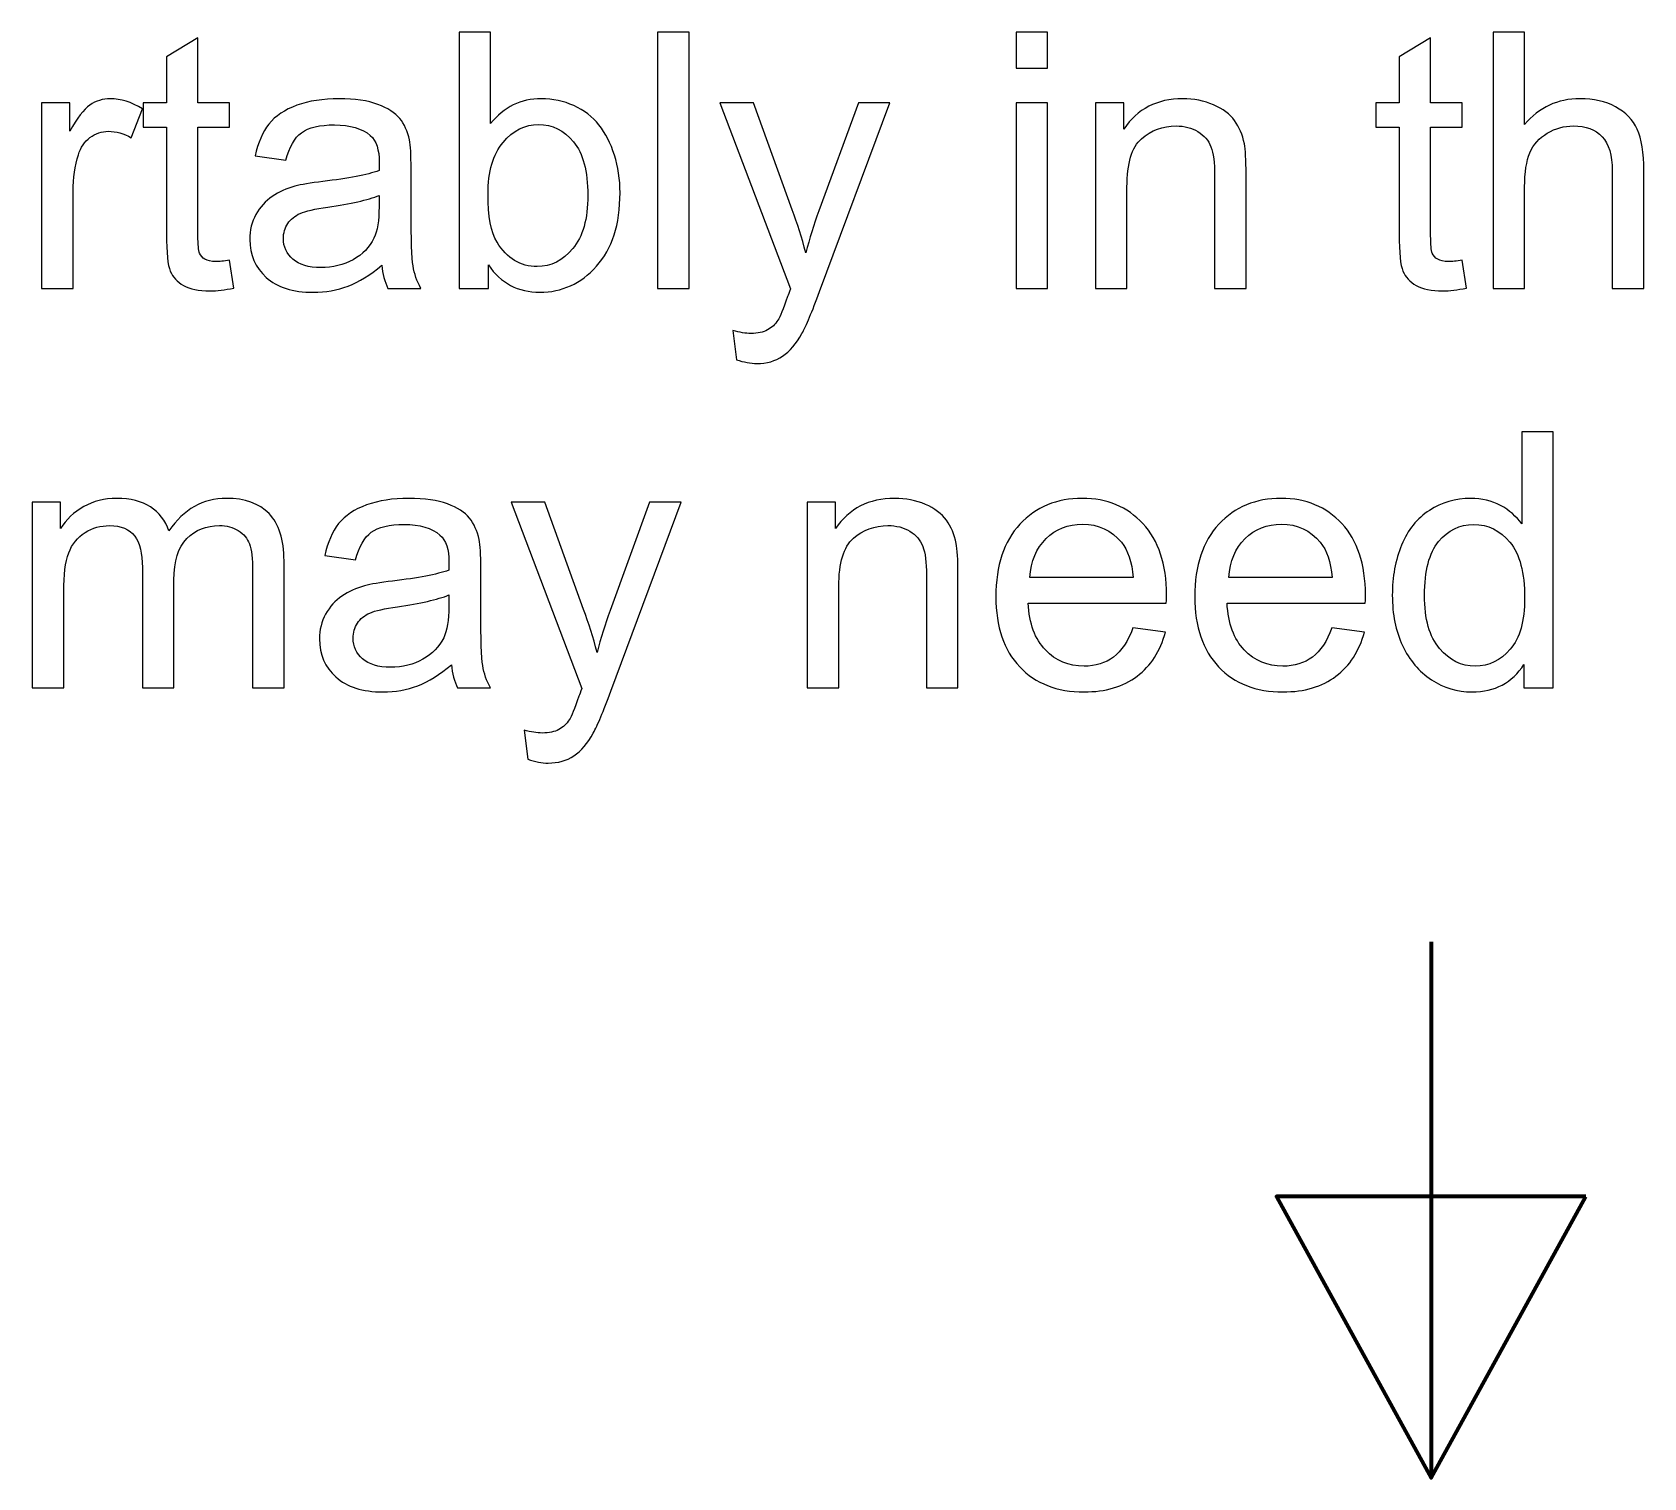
# Model space of a CAD drawing. Header units: millimetres. Extents: x -423 to 423, y -251 to 251.
# Drawn here: x -319.65 to -270.87, y 134.61 to 178.37 of the extents above; entities that cross this region are included whole.
import ezdxf

# ---------------------------------------------------------------- set-up
doc = ezdxf.new("R2010")
doc.units = ezdxf.units.MM
doc.header["$MEASUREMENT"] = 0
doc.layers.add('Layer 1', color=7, linetype='Continuous')

msp = doc.modelspace()

# ---------------------------------------------------------------- linework, layer by layer
at = {"layer": 'Layer 1', "color": 1}
for points, knots in [([(-313.6846, 171.4692), (-313.6846, 171.4692), (-313.5548, 170.6282), (-313.5548, 170.6282), (-313.8219, 170.5722), (-314.0619, 170.5434), (-314.2712, 170.5434), (-314.616, 170.5434), (-314.883, 170.5975), (-315.0744, 170.7076), (-315.2638, 170.8176), (-315.3974, 170.9602), (-315.4751, 171.1389), (-315.5526, 171.3176), (-315.5905, 171.693), (-315.5905, 172.2651), (-315.5905, 172.2651), (-315.5905, 175.5029), (-315.5905, 175.5029), (-315.5905, 175.5029), (-316.2944, 175.5029), (-316.2944, 175.5029), (-316.2944, 175.5029), (-316.2944, 176.2392), (-316.2944, 176.2392), (-316.2944, 176.2392), (-315.5905, 176.2392), (-315.5905, 176.2392), (-315.5905, 176.2392), (-315.5905, 177.629), (-315.5905, 177.629), (-315.5905, 177.629), (-314.6376, 178.201), (-314.6376, 178.201), (-314.6376, 178.201), (-314.6376, 176.2392), (-314.6376, 176.2392), (-314.6376, 176.2392), (-313.6846, 176.2392), (-313.6846, 176.2392), (-313.6846, 176.2392), (-313.6846, 175.5029), (-313.6846, 175.5029), (-313.6846, 175.5029), (-314.6376, 175.5029), (-314.6376, 175.5029), (-314.6376, 175.5029), (-314.6376, 172.2109), (-314.6376, 172.2109), (-314.6376, 171.9385), (-314.6214, 171.7634), (-314.5871, 171.6857), (-314.5546, 171.6082), (-314.5004, 171.5468), (-314.4246, 171.4998), (-314.3489, 171.4548), (-314.2405, 171.4313), (-314.0998, 171.4313), (-313.9951, 171.4313), (-313.8561, 171.4439), (-313.6846, 171.4692)], [0, 0, 0, 0, 0.05, 0.05, 0.05, 0.1, 0.1, 0.1, 0.15, 0.15, 0.15, 0.2, 0.2, 0.2, 0.25, 0.25, 0.25, 0.3, 0.3, 0.3, 0.35, 0.35, 0.35, 0.4, 0.4, 0.4, 0.45, 0.45, 0.45, 0.5, 0.5, 0.5, 0.55, 0.55, 0.55, 0.6, 0.6, 0.6, 0.65, 0.65, 0.65, 0.7, 0.7, 0.7, 0.75, 0.75, 0.75, 0.8, 0.8, 0.8, 0.85, 0.85, 0.85, 0.9, 0.9, 0.9, 0.95, 0.95, 0.95, 1, 1, 1, 1]), ([(-305.8447, 170.6191), (-305.8447, 170.6191), (-306.7327, 170.6191), (-306.7327, 170.6191), (-306.7327, 170.6191), (-306.7327, 178.3725), (-306.7327, 178.3725), (-306.7327, 178.3725), (-305.7798, 178.3725), (-305.7798, 178.3725), (-305.7798, 178.3725), (-305.7798, 175.6058), (-305.7798, 175.6058), (-305.3773, 176.1076), (-304.8647, 176.3584), (-304.2402, 176.3584), (-303.8955, 176.3584), (-303.567, 176.2898), (-303.2584, 176.1509), (-302.9498, 176.0118), (-302.6972, 175.8151), (-302.4968, 175.5643), (-302.2983, 175.3116), (-302.1413, 175.0084), (-302.0294, 174.6529), (-301.9157, 174.2991), (-301.8597, 173.9183), (-301.8597, 173.514), (-301.8597, 172.5538), (-302.098, 171.8103), (-302.5726, 171.2869), (-303.0491, 170.7617), (-303.6194, 170.5), (-304.2854, 170.5), (-304.9477, 170.5), (-305.4675, 170.7761), (-305.8447, 171.3267), (-305.8447, 171.3267), (-305.8447, 170.6191), (-305.8447, 170.6191)], [0, 0, 0, 0, 0.0769231, 0.0769231, 0.0769231, 0.1538462, 0.1538462, 0.1538462, 0.2307692, 0.2307692, 0.2307692, 0.3076923, 0.3076923, 0.3076923, 0.3846154, 0.3846154, 0.3846154, 0.4615385, 0.4615385, 0.4615385, 0.5384615, 0.5384615, 0.5384615, 0.6153846, 0.6153846, 0.6153846, 0.6923077, 0.6923077, 0.6923077, 0.7692308, 0.7692308, 0.7692308, 0.8461538, 0.8461538, 0.8461538, 0.9230769, 0.9230769, 0.9230769, 1, 1, 1, 1]), ([(-300.7209, 170.6191), (-300.7209, 170.6191), (-300.7209, 178.3725), (-300.7209, 178.3725), (-300.7209, 178.3725), (-299.768, 178.3725), (-299.768, 178.3725), (-299.768, 178.3725), (-299.768, 170.6191), (-299.768, 170.6191), (-299.768, 170.6191), (-300.7209, 170.6191), (-300.7209, 170.6191)], [0, 0, 0, 0, 0.25, 0.25, 0.25, 0.5, 0.5, 0.5, 0.75, 0.75, 0.75, 1, 1, 1, 1]), ([(-289.8706, 177.2897), (-289.8706, 177.2897), (-289.8706, 178.3725), (-289.8706, 178.3725), (-289.8706, 178.3725), (-288.9176, 178.3725), (-288.9176, 178.3725), (-288.9176, 178.3725), (-288.9176, 177.2897), (-288.9176, 177.2897), (-288.9176, 177.2897), (-289.8706, 177.2897), (-289.8706, 177.2897)], [0, 0, 0, 0, 0.25, 0.25, 0.25, 0.5, 0.5, 0.5, 0.75, 0.75, 0.75, 1, 1, 1, 1]), ([(-276.3653, 171.4692), (-276.3653, 171.4692), (-276.2354, 170.6282), (-276.2354, 170.6282), (-276.5025, 170.5722), (-276.7426, 170.5434), (-276.9519, 170.5434), (-277.2967, 170.5434), (-277.5637, 170.5975), (-277.7551, 170.7076), (-277.9445, 170.8176), (-278.0781, 170.9602), (-278.1557, 171.1389), (-278.2333, 171.3176), (-278.2712, 171.693), (-278.2712, 172.2651), (-278.2712, 172.2651), (-278.2712, 175.5029), (-278.2712, 175.5029), (-278.2712, 175.5029), (-278.9751, 175.5029), (-278.9751, 175.5029), (-278.9751, 175.5029), (-278.9751, 176.2392), (-278.9751, 176.2392), (-278.9751, 176.2392), (-278.2712, 176.2392), (-278.2712, 176.2392), (-278.2712, 176.2392), (-278.2712, 177.629), (-278.2712, 177.629), (-278.2712, 177.629), (-277.3183, 178.201), (-277.3183, 178.201), (-277.3183, 178.201), (-277.3183, 176.2392), (-277.3183, 176.2392), (-277.3183, 176.2392), (-276.3653, 176.2392), (-276.3653, 176.2392), (-276.3653, 176.2392), (-276.3653, 175.5029), (-276.3653, 175.5029), (-276.3653, 175.5029), (-277.3183, 175.5029), (-277.3183, 175.5029), (-277.3183, 175.5029), (-277.3183, 172.2109), (-277.3183, 172.2109), (-277.3183, 171.9385), (-277.302, 171.7634), (-277.2678, 171.6857), (-277.2353, 171.6082), (-277.1811, 171.5468), (-277.1053, 171.4998), (-277.0295, 171.4548), (-276.9212, 171.4313), (-276.7805, 171.4313), (-276.6757, 171.4313), (-276.5368, 171.4439), (-276.3653, 171.4692)], [0, 0, 0, 0, 0.05, 0.05, 0.05, 0.1, 0.1, 0.1, 0.15, 0.15, 0.15, 0.2, 0.2, 0.2, 0.25, 0.25, 0.25, 0.3, 0.3, 0.3, 0.35, 0.35, 0.35, 0.4, 0.4, 0.4, 0.45, 0.45, 0.45, 0.5, 0.5, 0.5, 0.55, 0.55, 0.55, 0.6, 0.6, 0.6, 0.65, 0.65, 0.65, 0.7, 0.7, 0.7, 0.75, 0.75, 0.75, 0.8, 0.8, 0.8, 0.85, 0.85, 0.85, 0.9, 0.9, 0.9, 0.95, 0.95, 0.95, 1, 1, 1, 1]), ([(-275.4251, 170.6191), (-275.4251, 170.6191), (-275.4251, 178.3725), (-275.4251, 178.3725), (-275.4251, 178.3725), (-274.4721, 178.3725), (-274.4721, 178.3725), (-274.4721, 178.3725), (-274.4721, 175.5823), (-274.4721, 175.5823), (-274.03, 176.1003), (-273.4723, 176.3584), (-272.7973, 176.3584), (-272.384, 176.3584), (-272.0248, 176.2772), (-271.7181, 176.1129), (-271.413, 175.9487), (-271.1947, 175.7231), (-271.0629, 175.4343), (-270.9311, 175.1455), (-270.8662, 174.7251), (-270.8662, 174.1764), (-270.8662, 174.1764), (-270.8662, 170.6191), (-270.8662, 170.6191), (-270.8662, 170.6191), (-271.8191, 170.6191), (-271.8191, 170.6191), (-271.8191, 170.6191), (-271.8191, 174.1728), (-271.8191, 174.1728), (-271.8191, 174.6474), (-271.922, 174.994), (-272.1259, 175.2106), (-272.3317, 175.4271), (-272.6204, 175.5354), (-272.9958, 175.5354), (-273.2756, 175.5354), (-273.5391, 175.4632), (-273.7863, 175.317), (-274.0336, 175.1708), (-274.2087, 174.9723), (-274.3151, 174.7214), (-274.4198, 174.4724), (-274.4721, 174.1277), (-274.4721, 173.6873), (-274.4721, 173.6873), (-274.4721, 170.6191), (-274.4721, 170.6191), (-274.4721, 170.6191), (-275.4251, 170.6191), (-275.4251, 170.6191)], [0, 0, 0, 0, 0.0588235, 0.0588235, 0.0588235, 0.1176471, 0.1176471, 0.1176471, 0.1764706, 0.1764706, 0.1764706, 0.2352941, 0.2352941, 0.2352941, 0.2941176, 0.2941176, 0.2941176, 0.3529412, 0.3529412, 0.3529412, 0.4117647, 0.4117647, 0.4117647, 0.4705882, 0.4705882, 0.4705882, 0.5294118, 0.5294118, 0.5294118, 0.5882353, 0.5882353, 0.5882353, 0.6470588, 0.6470588, 0.6470588, 0.7058824, 0.7058824, 0.7058824, 0.7647059, 0.7647059, 0.7647059, 0.8235294, 0.8235294, 0.8235294, 0.8823529, 0.8823529, 0.8823529, 0.9411765, 0.9411765, 0.9411765, 1, 1, 1, 1]), ([(-319.3698, 170.6191), (-319.3698, 170.6191), (-319.3698, 176.2392), (-319.3698, 176.2392), (-319.3698, 176.2392), (-318.5143, 176.2392), (-318.5143, 176.2392), (-318.5143, 176.2392), (-318.5143, 175.3784), (-318.5143, 175.3784), (-318.2959, 175.7773), (-318.0938, 176.0407), (-317.9079, 176.167), (-317.722, 176.2952), (-317.518, 176.3584), (-317.2961, 176.3584), (-316.9748, 176.3584), (-316.6481, 176.2573), (-316.316, 176.057), (-316.316, 176.057), (-316.6554, 175.1781), (-316.6554, 175.1781), (-316.8863, 175.308), (-317.1174, 175.373), (-317.3484, 175.373), (-317.5559, 175.373), (-317.7418, 175.3098), (-317.9061, 175.1852), (-318.0703, 175.0607), (-318.1876, 174.8874), (-318.258, 174.6655), (-318.3645, 174.328), (-318.4169, 173.958), (-318.4169, 173.5555), (-318.4169, 173.5555), (-318.4169, 170.6191), (-318.4169, 170.6191), (-318.4169, 170.6191), (-319.3698, 170.6191), (-319.3698, 170.6191)], [0, 0, 0, 0, 0.0769231, 0.0769231, 0.0769231, 0.1538462, 0.1538462, 0.1538462, 0.2307692, 0.2307692, 0.2307692, 0.3076923, 0.3076923, 0.3076923, 0.3846154, 0.3846154, 0.3846154, 0.4615385, 0.4615385, 0.4615385, 0.5384615, 0.5384615, 0.5384615, 0.6153846, 0.6153846, 0.6153846, 0.6923077, 0.6923077, 0.6923077, 0.7692308, 0.7692308, 0.7692308, 0.8461538, 0.8461538, 0.8461538, 0.9230769, 0.9230769, 0.9230769, 1, 1, 1, 1]), ([(-309.0734, 171.323), (-309.4272, 171.0216), (-309.7683, 170.8105), (-310.095, 170.6859), (-310.4217, 170.5613), (-310.7718, 170.5), (-311.1472, 170.5), (-311.7644, 170.5), (-312.2391, 170.6498), (-312.5712, 170.9512), (-312.9032, 171.2508), (-313.0693, 171.6352), (-313.0693, 172.1027), (-313.0693, 172.377), (-313.0061, 172.6279), (-312.8816, 172.8553), (-312.7553, 173.0827), (-312.591, 173.2632), (-312.3888, 173.4003), (-312.185, 173.5375), (-311.9576, 173.6422), (-311.7031, 173.7126), (-311.5154, 173.7613), (-311.232, 173.8082), (-310.8548, 173.8551), (-310.0859, 173.9454), (-309.5174, 174.0555), (-309.1547, 174.1818), (-309.1511, 174.3118), (-309.1492, 174.3948), (-309.1492, 174.4291), (-309.1492, 174.8152), (-309.2395, 175.0878), (-309.42, 175.2466), (-309.6636, 175.4614), (-310.0264, 175.5679), (-310.5065, 175.5679), (-310.9559, 175.5679), (-311.288, 175.4885), (-311.5009, 175.3314), (-311.7157, 175.1744), (-311.8727, 174.8965), (-311.9756, 174.4959), (-311.9756, 174.4959), (-312.9069, 174.6258), (-312.9069, 174.6258), (-312.822, 175.0247), (-312.6831, 175.3477), (-312.4881, 175.5932), (-312.2932, 175.8386), (-312.0117, 176.0263), (-311.6435, 176.1599), (-311.2772, 176.2917), (-310.8494, 176.3584), (-310.3657, 176.3584), (-309.8856, 176.3584), (-309.494, 176.3025), (-309.1926, 176.1888), (-308.893, 176.0751), (-308.671, 175.9343), (-308.5303, 175.7628), (-308.3895, 175.5914), (-308.2902, 175.3748), (-308.2325, 175.1131), (-308.2018, 174.9507), (-308.1855, 174.6582), (-308.1855, 174.2378), (-308.1855, 174.2378), (-308.1855, 172.9744), (-308.1855, 172.9744), (-308.1855, 172.0919), (-308.1656, 171.5342), (-308.1259, 171.2978), (-308.0881, 171.0613), (-308.0086, 170.8357), (-307.8931, 170.6191), (-307.8931, 170.6191), (-308.8893, 170.6191), (-308.8893, 170.6191), (-308.9851, 170.8194), (-309.0464, 171.0541), (-309.0734, 171.323)], [0, 0, 0, 0, 0.037037, 0.037037, 0.037037, 0.0740741, 0.0740741, 0.0740741, 0.1111111, 0.1111111, 0.1111111, 0.1481481, 0.1481481, 0.1481481, 0.1851852, 0.1851852, 0.1851852, 0.2222222, 0.2222222, 0.2222222, 0.2592593, 0.2592593, 0.2592593, 0.2962963, 0.2962963, 0.2962963, 0.3333333, 0.3333333, 0.3333333, 0.3703704, 0.3703704, 0.3703704, 0.4074074, 0.4074074, 0.4074074, 0.4444444, 0.4444444, 0.4444444, 0.4814815, 0.4814815, 0.4814815, 0.5185185, 0.5185185, 0.5185185, 0.5555556, 0.5555556, 0.5555556, 0.5925926, 0.5925926, 0.5925926, 0.6296296, 0.6296296, 0.6296296, 0.6666667, 0.6666667, 0.6666667, 0.7037037, 0.7037037, 0.7037037, 0.7407407, 0.7407407, 0.7407407, 0.7777778, 0.7777778, 0.7777778, 0.8148148, 0.8148148, 0.8148148, 0.8518519, 0.8518519, 0.8518519, 0.8888889, 0.8888889, 0.8888889, 0.9259259, 0.9259259, 0.9259259, 0.962963, 0.962963, 0.962963, 1, 1, 1, 1]), ([(-298.3368, 168.4588), (-298.3368, 168.4588), (-298.445, 169.3395), (-298.445, 169.3395), (-298.2357, 169.2836), (-298.0553, 169.2547), (-297.9001, 169.2547), (-297.6871, 169.2547), (-297.5175, 169.2908), (-297.3911, 169.3612), (-297.263, 169.4316), (-297.1583, 169.5309), (-297.0771, 169.6572), (-297.0175, 169.7528), (-296.9201, 169.9893), (-296.7865, 170.3683), (-296.7684, 170.4206), (-296.7413, 170.4982), (-296.7017, 170.6011), (-296.7017, 170.6011), (-298.8349, 176.2392), (-298.8349, 176.2392), (-298.8349, 176.2392), (-297.8171, 176.2392), (-297.8171, 176.2392), (-297.8171, 176.2392), (-296.6439, 172.9942), (-296.6439, 172.9942), (-296.4905, 172.5845), (-296.3551, 172.1514), (-296.2342, 171.6966), (-296.1242, 172.1244), (-295.9942, 172.5467), (-295.8425, 172.9618), (-295.8425, 172.9618), (-294.6442, 176.2392), (-294.6442, 176.2392), (-294.6442, 176.2392), (-293.693, 176.2392), (-293.693, 176.2392), (-293.693, 176.2392), (-295.8173, 170.5217), (-295.8173, 170.5217), (-296.0465, 169.9062), (-296.2252, 169.4839), (-296.3533, 169.2511), (-296.523, 168.9389), (-296.7179, 168.7097), (-296.9363, 168.5635), (-297.1565, 168.4173), (-297.4182, 168.3451), (-297.7213, 168.3451), (-297.9054, 168.3451), (-298.1112, 168.383), (-298.3368, 168.4588)], [0, 0, 0, 0, 0.0555556, 0.0555556, 0.0555556, 0.1111111, 0.1111111, 0.1111111, 0.1666667, 0.1666667, 0.1666667, 0.2222222, 0.2222222, 0.2222222, 0.2777778, 0.2777778, 0.2777778, 0.3333333, 0.3333333, 0.3333333, 0.3888889, 0.3888889, 0.3888889, 0.4444444, 0.4444444, 0.4444444, 0.5, 0.5, 0.5, 0.5555556, 0.5555556, 0.5555556, 0.6111111, 0.6111111, 0.6111111, 0.6666667, 0.6666667, 0.6666667, 0.7222222, 0.7222222, 0.7222222, 0.7777778, 0.7777778, 0.7777778, 0.8333333, 0.8333333, 0.8333333, 0.8888889, 0.8888889, 0.8888889, 0.9444444, 0.9444444, 0.9444444, 1, 1, 1, 1]), ([(-289.8706, 170.6191), (-289.8706, 170.6191), (-289.8706, 176.2392), (-289.8706, 176.2392), (-289.8706, 176.2392), (-288.9176, 176.2392), (-288.9176, 176.2392), (-288.9176, 176.2392), (-288.9176, 170.6191), (-288.9176, 170.6191), (-288.9176, 170.6191), (-289.8706, 170.6191), (-289.8706, 170.6191)], [0, 0, 0, 0, 0.25, 0.25, 0.25, 0.5, 0.5, 0.5, 0.75, 0.75, 0.75, 1, 1, 1, 1]), ([(-287.4648, 170.6191), (-287.4648, 170.6191), (-287.4648, 176.2392), (-287.4648, 176.2392), (-287.4648, 176.2392), (-286.6093, 176.2392), (-286.6093, 176.2392), (-286.6093, 176.2392), (-286.6093, 175.4415), (-286.6093, 175.4415), (-286.1978, 176.0533), (-285.6022, 176.3584), (-284.8244, 176.3584), (-284.4851, 176.3584), (-284.1746, 176.297), (-283.8913, 176.1761), (-283.6079, 176.0552), (-283.395, 175.8946), (-283.2542, 175.6978), (-283.1134, 175.5011), (-283.0142, 175.2665), (-282.9582, 174.9958), (-282.9239, 174.8189), (-282.9059, 174.5103), (-282.9059, 174.0699), (-282.9059, 174.0699), (-282.9059, 170.6191), (-282.9059, 170.6191), (-282.9059, 170.6191), (-283.8588, 170.6191), (-283.8588, 170.6191), (-283.8588, 170.6191), (-283.8588, 174.0338), (-283.8588, 174.0338), (-283.8588, 174.4218), (-283.8949, 174.7125), (-283.9689, 174.9037), (-284.0429, 175.0951), (-284.1746, 175.2484), (-284.3623, 175.364), (-284.55, 175.4777), (-284.772, 175.5354), (-285.0247, 175.5354), (-285.429, 175.5354), (-285.7773, 175.4073), (-286.0715, 175.1492), (-286.3656, 174.8929), (-286.5118, 174.4038), (-286.5118, 173.6855), (-286.5118, 173.6855), (-286.5118, 170.6191), (-286.5118, 170.6191), (-286.5118, 170.6191), (-287.4648, 170.6191), (-287.4648, 170.6191)], [0, 0, 0, 0, 0.0555556, 0.0555556, 0.0555556, 0.1111111, 0.1111111, 0.1111111, 0.1666667, 0.1666667, 0.1666667, 0.2222222, 0.2222222, 0.2222222, 0.2777778, 0.2777778, 0.2777778, 0.3333333, 0.3333333, 0.3333333, 0.3888889, 0.3888889, 0.3888889, 0.4444444, 0.4444444, 0.4444444, 0.5, 0.5, 0.5, 0.5555556, 0.5555556, 0.5555556, 0.6111111, 0.6111111, 0.6111111, 0.6666667, 0.6666667, 0.6666667, 0.7222222, 0.7222222, 0.7222222, 0.7777778, 0.7777778, 0.7777778, 0.8333333, 0.8333333, 0.8333333, 0.8888889, 0.8888889, 0.8888889, 0.9444444, 0.9444444, 0.9444444, 1, 1, 1, 1]), ([(-305.8556, 173.4707), (-305.8556, 172.7993), (-305.7635, 172.3138), (-305.5812, 172.0142), (-305.2816, 171.5252), (-304.8773, 171.2797), (-304.3666, 171.2797), (-303.9497, 171.2797), (-303.5905, 171.4601), (-303.2891, 171.8211), (-302.9859, 172.1821), (-302.8343, 172.72), (-302.8343, 173.4346), (-302.8343, 174.1674), (-302.9787, 174.707), (-303.2692, 175.0553), (-303.5598, 175.4036), (-303.9118, 175.5787), (-304.3232, 175.5787), (-304.7402, 175.5787), (-305.0994, 175.3982), (-305.4008, 175.0373), (-305.7039, 174.6763), (-305.8556, 174.1547), (-305.8556, 173.4707)], [0, 0, 0, 0, 0.125, 0.125, 0.125, 0.25, 0.25, 0.25, 0.375, 0.375, 0.375, 0.5, 0.5, 0.5, 0.625, 0.625, 0.625, 0.75, 0.75, 0.75, 0.875, 0.875, 0.875, 1, 1, 1, 1]), ([(-309.1492, 173.4346), (-309.4958, 173.2938), (-310.0155, 173.1748), (-310.7086, 173.0773), (-311.1021, 173.0213), (-311.38, 172.9582), (-311.5424, 172.8878), (-311.7049, 172.8174), (-311.8294, 172.7145), (-311.9178, 172.5809), (-312.0062, 172.4456), (-312.0514, 172.2958), (-312.0514, 172.1297), (-312.0514, 171.8789), (-311.9557, 171.6678), (-311.7626, 171.4998), (-311.5695, 171.332), (-311.288, 171.2472), (-310.918, 171.2472), (-310.5516, 171.2472), (-310.2249, 171.3267), (-309.938, 171.4872), (-309.6528, 171.646), (-309.4417, 171.8645), (-309.3081, 172.1405), (-309.2052, 172.3553), (-309.1547, 172.6712), (-309.1547, 173.0881), (-309.1547, 173.0881), (-309.1492, 173.4346), (-309.1492, 173.4346)], [0, 0, 0, 0, 0.1, 0.1, 0.1, 0.2, 0.2, 0.2, 0.3, 0.3, 0.3, 0.4, 0.4, 0.4, 0.5, 0.5, 0.5, 0.6, 0.6, 0.6, 0.7, 0.7, 0.7, 0.8, 0.8, 0.8, 0.9, 0.9, 0.9, 1, 1, 1, 1]), ([(-274.4936, 158.5216), (-274.4936, 158.5216), (-274.4936, 159.2345), (-274.4936, 159.2345), (-274.8492, 158.6804), (-275.3725, 158.4024), (-276.0638, 158.4024), (-276.5114, 158.4024), (-276.9229, 158.5252), (-277.2965, 158.7724), (-277.6719, 159.0179), (-277.9624, 159.3626), (-278.17, 159.803), (-278.3757, 160.2452), (-278.4786, 160.7523), (-278.4786, 161.3263), (-278.4786, 161.8857), (-278.3848, 162.3929), (-278.1989, 162.8495), (-278.0112, 163.3043), (-277.7314, 163.6544), (-277.3579, 163.8963), (-276.9861, 164.1399), (-276.5673, 164.2608), (-276.1072, 164.2608), (-275.7678, 164.2608), (-275.4665, 164.1886), (-275.2029, 164.046), (-274.9395, 163.9034), (-274.7247, 163.7158), (-274.5586, 163.4866), (-274.5586, 163.4866), (-274.5586, 166.275), (-274.5586, 166.275), (-274.5586, 166.275), (-273.6056, 166.275), (-273.6056, 166.275), (-273.6056, 166.275), (-273.6056, 158.5216), (-273.6056, 158.5216), (-273.6056, 158.5216), (-274.4936, 158.5216), (-274.4936, 158.5216)], [0, 0, 0, 0, 0.0714286, 0.0714286, 0.0714286, 0.1428571, 0.1428571, 0.1428571, 0.2142857, 0.2142857, 0.2142857, 0.2857143, 0.2857143, 0.2857143, 0.3571429, 0.3571429, 0.3571429, 0.4285714, 0.4285714, 0.4285714, 0.5, 0.5, 0.5, 0.5714286, 0.5714286, 0.5714286, 0.6428571, 0.6428571, 0.6428571, 0.7142857, 0.7142857, 0.7142857, 0.7857143, 0.7857143, 0.7857143, 0.8571429, 0.8571429, 0.8571429, 0.9285714, 0.9285714, 0.9285714, 1, 1, 1, 1]), ([(-319.6549, 158.5216), (-319.6549, 158.5216), (-319.6549, 164.1417), (-319.6549, 164.1417), (-319.6549, 164.1417), (-318.7994, 164.1417), (-318.7994, 164.1417), (-318.7994, 164.1417), (-318.7994, 163.3476), (-318.7994, 163.3476), (-318.6243, 163.6219), (-318.3897, 163.844), (-318.0973, 164.01), (-317.805, 164.1778), (-317.4728, 164.2608), (-317.0993, 164.2608), (-316.6842, 164.2608), (-316.3431, 164.1742), (-316.0777, 164.0027), (-315.8125, 163.8295), (-315.6247, 163.5894), (-315.5165, 163.279), (-315.0689, 163.9341), (-314.4895, 164.2608), (-313.7748, 164.2608), (-313.2154, 164.2608), (-312.784, 164.1074), (-312.4844, 163.7988), (-312.183, 163.4902), (-312.0314, 163.0155), (-312.0314, 162.3748), (-312.0314, 162.3748), (-312.0314, 158.5216), (-312.0314, 158.5216), (-312.0314, 158.5216), (-312.9844, 158.5216), (-312.9844, 158.5216), (-312.9844, 158.5216), (-312.9844, 162.059), (-312.9844, 162.059), (-312.9844, 162.4379), (-313.0168, 162.7123), (-313.0782, 162.8801), (-313.1396, 163.048), (-313.2514, 163.1815), (-313.4156, 163.2844), (-313.5781, 163.3873), (-313.7695, 163.4378), (-313.9878, 163.4378), (-314.3848, 163.4378), (-314.7133, 163.306), (-314.975, 163.0444), (-315.2367, 162.7809), (-315.3666, 162.3604), (-315.3666, 161.7828), (-315.3666, 161.7828), (-315.3666, 158.5216), (-315.3666, 158.5216), (-315.3666, 158.5216), (-316.3196, 158.5216), (-316.3196, 158.5216), (-316.3196, 158.5216), (-316.3196, 162.169), (-316.3196, 162.169), (-316.3196, 162.5914), (-316.3972, 162.909), (-316.5524, 163.1202), (-316.7076, 163.3314), (-316.9621, 163.4378), (-317.314, 163.4378), (-317.5812, 163.4378), (-317.8284, 163.3674), (-318.0558, 163.2267), (-318.2832, 163.0859), (-318.4475, 162.8801), (-318.5503, 162.6076), (-318.6514, 162.3369), (-318.7019, 161.9453), (-318.7019, 161.4345), (-318.7019, 161.4345), (-318.7019, 158.5216), (-318.7019, 158.5216), (-318.7019, 158.5216), (-319.6549, 158.5216), (-319.6549, 158.5216)], [0, 0, 0, 0, 0.0357143, 0.0357143, 0.0357143, 0.0714286, 0.0714286, 0.0714286, 0.1071429, 0.1071429, 0.1071429, 0.1428571, 0.1428571, 0.1428571, 0.1785714, 0.1785714, 0.1785714, 0.2142857, 0.2142857, 0.2142857, 0.25, 0.25, 0.25, 0.2857143, 0.2857143, 0.2857143, 0.3214286, 0.3214286, 0.3214286, 0.3571429, 0.3571429, 0.3571429, 0.3928571, 0.3928571, 0.3928571, 0.4285714, 0.4285714, 0.4285714, 0.4642857, 0.4642857, 0.4642857, 0.5, 0.5, 0.5, 0.5357143, 0.5357143, 0.5357143, 0.5714286, 0.5714286, 0.5714286, 0.6071429, 0.6071429, 0.6071429, 0.6428571, 0.6428571, 0.6428571, 0.6785714, 0.6785714, 0.6785714, 0.7142857, 0.7142857, 0.7142857, 0.75, 0.75, 0.75, 0.7857143, 0.7857143, 0.7857143, 0.8214286, 0.8214286, 0.8214286, 0.8571429, 0.8571429, 0.8571429, 0.8928571, 0.8928571, 0.8928571, 0.9285714, 0.9285714, 0.9285714, 0.9642857, 0.9642857, 0.9642857, 1, 1, 1, 1]), ([(-306.9635, 159.2254), (-307.3172, 158.924), (-307.6583, 158.7129), (-307.985, 158.5883), (-308.3117, 158.4638), (-308.6619, 158.4024), (-309.0372, 158.4024), (-309.6545, 158.4024), (-310.1291, 158.5523), (-310.4612, 158.8536), (-310.7933, 159.1532), (-310.9593, 159.5376), (-310.9593, 160.0051), (-310.9593, 160.2794), (-310.8962, 160.5303), (-310.7716, 160.7577), (-310.6453, 160.9852), (-310.4811, 161.1656), (-310.2789, 161.3027), (-310.075, 161.44), (-309.8476, 161.5446), (-309.5931, 161.615), (-309.4054, 161.6637), (-309.122, 161.7107), (-308.7449, 161.7575), (-307.976, 161.8478), (-307.4075, 161.9579), (-307.0447, 162.0842), (-307.0412, 162.2142), (-307.0393, 162.2972), (-307.0393, 162.3315), (-307.0393, 162.7177), (-307.1295, 162.9903), (-307.3101, 163.149), (-307.5537, 163.3638), (-307.9164, 163.4703), (-308.3965, 163.4703), (-308.846, 163.4703), (-309.178, 163.3909), (-309.3909, 163.2339), (-309.6057, 163.0769), (-309.7627, 162.7989), (-309.8656, 162.3983), (-309.8656, 162.3983), (-310.7969, 162.5282), (-310.7969, 162.5282), (-310.7121, 162.9271), (-310.5731, 163.2501), (-310.3782, 163.4956), (-310.1833, 163.7411), (-309.9017, 163.9288), (-309.5335, 164.0623), (-309.1672, 164.1941), (-308.7394, 164.2608), (-308.2557, 164.2608), (-307.7757, 164.2608), (-307.384, 164.2049), (-307.0827, 164.0912), (-306.7831, 163.9775), (-306.561, 163.8367), (-306.4203, 163.6652), (-306.2795, 163.4938), (-306.1802, 163.2772), (-306.1225, 163.0155), (-306.0918, 162.8531), (-306.0755, 162.5607), (-306.0755, 162.1402), (-306.0755, 162.1402), (-306.0755, 160.8768), (-306.0755, 160.8768), (-306.0755, 159.9943), (-306.0557, 159.4366), (-306.016, 159.2002), (-305.9781, 158.9638), (-305.8987, 158.7382), (-305.7832, 158.5216), (-305.7832, 158.5216), (-306.7794, 158.5216), (-306.7794, 158.5216), (-306.8751, 158.7219), (-306.9365, 158.9565), (-306.9635, 159.2254)], [0, 0, 0, 0, 0.037037, 0.037037, 0.037037, 0.0740741, 0.0740741, 0.0740741, 0.1111111, 0.1111111, 0.1111111, 0.1481481, 0.1481481, 0.1481481, 0.1851852, 0.1851852, 0.1851852, 0.2222222, 0.2222222, 0.2222222, 0.2592593, 0.2592593, 0.2592593, 0.2962963, 0.2962963, 0.2962963, 0.3333333, 0.3333333, 0.3333333, 0.3703704, 0.3703704, 0.3703704, 0.4074074, 0.4074074, 0.4074074, 0.4444444, 0.4444444, 0.4444444, 0.4814815, 0.4814815, 0.4814815, 0.5185185, 0.5185185, 0.5185185, 0.5555556, 0.5555556, 0.5555556, 0.5925926, 0.5925926, 0.5925926, 0.6296296, 0.6296296, 0.6296296, 0.6666667, 0.6666667, 0.6666667, 0.7037037, 0.7037037, 0.7037037, 0.7407407, 0.7407407, 0.7407407, 0.7777778, 0.7777778, 0.7777778, 0.8148148, 0.8148148, 0.8148148, 0.8518519, 0.8518519, 0.8518519, 0.8888889, 0.8888889, 0.8888889, 0.9259259, 0.9259259, 0.9259259, 0.962963, 0.962963, 0.962963, 1, 1, 1, 1]), ([(-304.6552, 156.3613), (-304.6552, 156.3613), (-304.7635, 157.242), (-304.7635, 157.242), (-304.5541, 157.1861), (-304.3737, 157.1572), (-304.2185, 157.1572), (-304.0055, 157.1572), (-303.8359, 157.1932), (-303.7095, 157.2636), (-303.5814, 157.334), (-303.4767, 157.4333), (-303.3955, 157.5596), (-303.3359, 157.6553), (-303.2385, 157.8917), (-303.1049, 158.2707), (-303.0868, 158.3231), (-303.0597, 158.4006), (-303.0201, 158.5035), (-303.0201, 158.5035), (-305.1533, 164.1417), (-305.1533, 164.1417), (-305.1533, 164.1417), (-304.1355, 164.1417), (-304.1355, 164.1417), (-304.1355, 164.1417), (-302.9623, 160.8967), (-302.9623, 160.8967), (-302.8089, 160.487), (-302.6735, 160.0538), (-302.5526, 159.599), (-302.4426, 160.0268), (-302.3126, 160.4491), (-302.161, 160.8642), (-302.161, 160.8642), (-300.9626, 164.1417), (-300.9626, 164.1417), (-300.9626, 164.1417), (-300.0115, 164.1417), (-300.0115, 164.1417), (-300.0115, 164.1417), (-302.1357, 158.4242), (-302.1357, 158.4242), (-302.3649, 157.8087), (-302.5436, 157.3864), (-302.6718, 157.1535), (-302.8414, 156.8413), (-303.0363, 156.6121), (-303.2547, 156.4659), (-303.4749, 156.3197), (-303.7366, 156.2476), (-304.0398, 156.2476), (-304.2239, 156.2476), (-304.4296, 156.2854), (-304.6552, 156.3613)], [0, 0, 0, 0, 0.0555556, 0.0555556, 0.0555556, 0.1111111, 0.1111111, 0.1111111, 0.1666667, 0.1666667, 0.1666667, 0.2222222, 0.2222222, 0.2222222, 0.2777778, 0.2777778, 0.2777778, 0.3333333, 0.3333333, 0.3333333, 0.3888889, 0.3888889, 0.3888889, 0.4444444, 0.4444444, 0.4444444, 0.5, 0.5, 0.5, 0.5555556, 0.5555556, 0.5555556, 0.6111111, 0.6111111, 0.6111111, 0.6666667, 0.6666667, 0.6666667, 0.7222222, 0.7222222, 0.7222222, 0.7777778, 0.7777778, 0.7777778, 0.8333333, 0.8333333, 0.8333333, 0.8888889, 0.8888889, 0.8888889, 0.9444444, 0.9444444, 0.9444444, 1, 1, 1, 1]), ([(-296.189, 158.5216), (-296.189, 158.5216), (-296.189, 164.1417), (-296.189, 164.1417), (-296.189, 164.1417), (-295.3335, 164.1417), (-295.3335, 164.1417), (-295.3335, 164.1417), (-295.3335, 163.344), (-295.3335, 163.344), (-294.922, 163.9558), (-294.3264, 164.2608), (-293.5486, 164.2608), (-293.2093, 164.2608), (-292.8988, 164.1995), (-292.6155, 164.0785), (-292.3321, 163.9577), (-292.1192, 163.797), (-291.9784, 163.6003), (-291.8376, 163.4036), (-291.7384, 163.1689), (-291.6824, 162.8982), (-291.6481, 162.7213), (-291.6301, 162.4127), (-291.6301, 161.9723), (-291.6301, 161.9723), (-291.6301, 158.5216), (-291.6301, 158.5216), (-291.6301, 158.5216), (-292.583, 158.5216), (-292.583, 158.5216), (-292.583, 158.5216), (-292.583, 161.9363), (-292.583, 161.9363), (-292.583, 162.3242), (-292.6191, 162.6149), (-292.6931, 162.8062), (-292.7671, 162.9975), (-292.8988, 163.1508), (-293.0865, 163.2664), (-293.2742, 163.3801), (-293.4962, 163.4378), (-293.7489, 163.4378), (-294.1532, 163.4378), (-294.5015, 163.3097), (-294.7957, 163.0516), (-295.0898, 162.7953), (-295.236, 162.3063), (-295.236, 161.5879), (-295.236, 161.5879), (-295.236, 158.5216), (-295.236, 158.5216), (-295.236, 158.5216), (-296.189, 158.5216), (-296.189, 158.5216)], [0, 0, 0, 0, 0.0555556, 0.0555556, 0.0555556, 0.1111111, 0.1111111, 0.1111111, 0.1666667, 0.1666667, 0.1666667, 0.2222222, 0.2222222, 0.2222222, 0.2777778, 0.2777778, 0.2777778, 0.3333333, 0.3333333, 0.3333333, 0.3888889, 0.3888889, 0.3888889, 0.4444444, 0.4444444, 0.4444444, 0.5, 0.5, 0.5, 0.5555556, 0.5555556, 0.5555556, 0.6111111, 0.6111111, 0.6111111, 0.6666667, 0.6666667, 0.6666667, 0.7222222, 0.7222222, 0.7222222, 0.7777778, 0.7777778, 0.7777778, 0.8333333, 0.8333333, 0.8333333, 0.8888889, 0.8888889, 0.8888889, 0.9444444, 0.9444444, 0.9444444, 1, 1, 1, 1]), ([(-286.333, 160.3408), (-286.333, 160.3408), (-285.3476, 160.2109), (-285.3476, 160.2109), (-285.501, 159.6387), (-285.788, 159.193), (-286.2067, 158.8771), (-286.6254, 158.5613), (-287.1596, 158.4024), (-287.8112, 158.4024), (-288.6305, 158.4024), (-289.2803, 158.6551), (-289.7603, 159.1605), (-290.2404, 159.664), (-290.4804, 160.3733), (-290.4804, 161.2847), (-290.4804, 162.2268), (-290.2386, 162.9596), (-289.7531, 163.4793), (-289.2677, 164.001), (-288.6378, 164.2608), (-287.8635, 164.2608), (-287.1145, 164.2608), (-286.5027, 164.0063), (-286.028, 163.4956), (-285.5534, 162.9848), (-285.3151, 162.2665), (-285.3151, 161.3407), (-285.3151, 161.2847), (-285.3169, 161.1999), (-285.3205, 161.088), (-285.3205, 161.088), (-289.5059, 161.088), (-289.5059, 161.088), (-289.4697, 160.4726), (-289.2965, 159.9997), (-288.9825, 159.6731), (-288.6703, 159.3464), (-288.2786, 159.1821), (-287.8112, 159.1821), (-287.4628, 159.1821), (-287.165, 159.2742), (-286.9196, 159.4583), (-286.6723, 159.6424), (-286.4774, 159.9365), (-286.333, 160.3408)], [0, 0, 0, 0, 0.0666667, 0.0666667, 0.0666667, 0.1333333, 0.1333333, 0.1333333, 0.2, 0.2, 0.2, 0.2666667, 0.2666667, 0.2666667, 0.3333333, 0.3333333, 0.3333333, 0.4, 0.4, 0.4, 0.4666667, 0.4666667, 0.4666667, 0.5333333, 0.5333333, 0.5333333, 0.6, 0.6, 0.6, 0.6666667, 0.6666667, 0.6666667, 0.7333333, 0.7333333, 0.7333333, 0.8, 0.8, 0.8, 0.8666667, 0.8666667, 0.8666667, 0.9333333, 0.9333333, 0.9333333, 1, 1, 1, 1]), ([(-280.3104, 160.3408), (-280.3104, 160.3408), (-279.325, 160.2109), (-279.325, 160.2109), (-279.4785, 159.6387), (-279.7654, 159.193), (-280.1841, 158.8771), (-280.6029, 158.5613), (-281.137, 158.4024), (-281.7886, 158.4024), (-282.608, 158.4024), (-283.2577, 158.6551), (-283.7377, 159.1605), (-284.2179, 159.664), (-284.4579, 160.3733), (-284.4579, 161.2847), (-284.4579, 162.2268), (-284.2161, 162.9596), (-283.7306, 163.4793), (-283.2451, 164.001), (-282.6152, 164.2608), (-281.841, 164.2608), (-281.0919, 164.2608), (-280.4801, 164.0063), (-280.0055, 163.4956), (-279.5308, 162.9848), (-279.2926, 162.2665), (-279.2926, 161.3407), (-279.2926, 161.2847), (-279.2944, 161.1999), (-279.2979, 161.088), (-279.2979, 161.088), (-283.4833, 161.088), (-283.4833, 161.088), (-283.4472, 160.4726), (-283.2739, 159.9997), (-282.9599, 159.6731), (-282.6477, 159.3464), (-282.256, 159.1821), (-281.7886, 159.1821), (-281.4403, 159.1821), (-281.1425, 159.2742), (-280.897, 159.4583), (-280.6497, 159.6424), (-280.4548, 159.9365), (-280.3104, 160.3408)], [0, 0, 0, 0, 0.0666667, 0.0666667, 0.0666667, 0.1333333, 0.1333333, 0.1333333, 0.2, 0.2, 0.2, 0.2666667, 0.2666667, 0.2666667, 0.3333333, 0.3333333, 0.3333333, 0.4, 0.4, 0.4, 0.4666667, 0.4666667, 0.4666667, 0.5333333, 0.5333333, 0.5333333, 0.6, 0.6, 0.6, 0.6666667, 0.6666667, 0.6666667, 0.7333333, 0.7333333, 0.7333333, 0.8, 0.8, 0.8, 0.8666667, 0.8666667, 0.8666667, 0.9333333, 0.9333333, 0.9333333, 1, 1, 1, 1]), ([(-289.4518, 161.8677), (-289.4518, 161.8677), (-286.3222, 161.8677), (-286.3222, 161.8677), (-286.3637, 162.3405), (-286.4846, 162.6942), (-286.6813, 162.9307), (-286.9827, 163.2971), (-287.3762, 163.4811), (-287.8581, 163.4811), (-288.2948, 163.4811), (-288.6612, 163.3349), (-288.959, 163.0426), (-289.255, 162.7502), (-289.4192, 162.3586), (-289.4518, 161.8677)], [0, 0, 0, 0, 0.2, 0.2, 0.2, 0.4, 0.4, 0.4, 0.6, 0.6, 0.6, 0.8, 0.8, 0.8, 1, 1, 1, 1]), ([(-283.4292, 161.8677), (-283.4292, 161.8677), (-280.2996, 161.8677), (-280.2996, 161.8677), (-280.3411, 162.3405), (-280.4621, 162.6942), (-280.6588, 162.9307), (-280.9602, 163.2971), (-281.3536, 163.4811), (-281.8355, 163.4811), (-282.2722, 163.4811), (-282.6387, 163.3349), (-282.9365, 163.0426), (-283.2324, 162.7502), (-283.3966, 162.3586), (-283.4292, 161.8677)], [0, 0, 0, 0, 0.2, 0.2, 0.2, 0.4, 0.4, 0.4, 0.6, 0.6, 0.6, 0.8, 0.8, 0.8, 1, 1, 1, 1]), ([(-277.504, 161.3245), (-277.504, 160.6061), (-277.3524, 160.0701), (-277.0474, 159.7146), (-276.7442, 159.359), (-276.3851, 159.1821), (-275.9718, 159.1821), (-275.5548, 159.1821), (-275.2011, 159.3517), (-274.9088, 159.6911), (-274.6181, 160.0304), (-274.472, 160.5483), (-274.472, 161.245), (-274.472, 162.0103), (-274.62, 162.5734), (-274.9177, 162.9325), (-275.2137, 163.2916), (-275.5802, 163.4703), (-276.0151, 163.4703), (-276.4392, 163.4703), (-276.7929, 163.2989), (-277.0781, 162.9541), (-277.3614, 162.6094), (-277.504, 162.0662), (-277.504, 161.3245)], [0, 0, 0, 0, 0.125, 0.125, 0.125, 0.25, 0.25, 0.25, 0.375, 0.375, 0.375, 0.5, 0.5, 0.5, 0.625, 0.625, 0.625, 0.75, 0.75, 0.75, 0.875, 0.875, 0.875, 1, 1, 1, 1]), ([(-307.0393, 161.3371), (-307.3858, 161.1963), (-307.9056, 161.0772), (-308.5987, 160.9797), (-308.9921, 160.9238), (-309.2701, 160.8606), (-309.4325, 160.7902), (-309.5949, 160.7198), (-309.7194, 160.6169), (-309.8079, 160.4834), (-309.8963, 160.348), (-309.9415, 160.1982), (-309.9415, 160.0322), (-309.9415, 159.7813), (-309.8457, 159.5702), (-309.6527, 159.4023), (-309.4596, 159.2345), (-309.178, 159.1497), (-308.808, 159.1497), (-308.4416, 159.1497), (-308.115, 159.2291), (-307.828, 159.3897), (-307.5428, 159.5485), (-307.3317, 159.7669), (-307.1981, 160.043), (-307.0953, 160.2578), (-307.0447, 160.5736), (-307.0447, 160.9905), (-307.0447, 160.9905), (-307.0393, 161.3371), (-307.0393, 161.3371)], [0, 0, 0, 0, 0.1, 0.1, 0.1, 0.2, 0.2, 0.2, 0.3, 0.3, 0.3, 0.4, 0.4, 0.4, 0.5, 0.5, 0.5, 0.6, 0.6, 0.6, 0.7, 0.7, 0.7, 0.8, 0.8, 0.8, 0.9, 0.9, 0.9, 1, 1, 1, 1])]:
    msp.add_open_spline(points, degree=3, knots=knots, dxfattribs=at)
at = {"layer": 'Layer 1', "color": 1, "lineweight": 140}
msp.add_open_spline([(-277.3037, 150.8375), (-277.3037, 150.8375), (-277.3037, 134.6119), (-277.3037, 134.6119)], degree=3, dxfattribs=at)
msp.add_open_spline([(-272.6191, 143.1279), (-272.6191, 143.1279), (-277.3037, 134.6119), (-277.3037, 134.6119), (-277.3037, 134.6119), (-281.9882, 143.1279), (-281.9882, 143.1279), (-281.9882, 143.1279), (-272.6191, 143.1279), (-272.6191, 143.1279)], degree=3, knots=[0, 0, 0, 0, 0.3333333, 0.3333333, 0.3333333, 0.6666667, 0.6666667, 0.6666667, 1, 1, 1, 1], dxfattribs=at)

doc.saveas('drawing.dxf')
